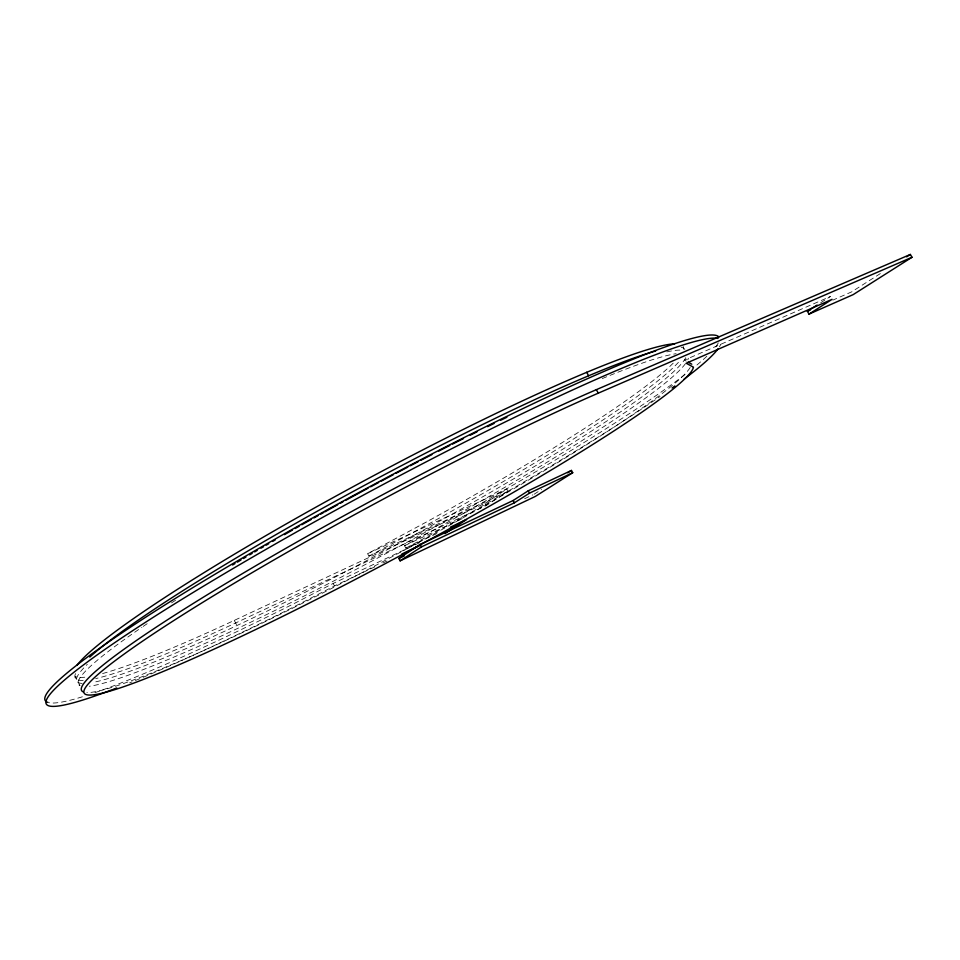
<?xml version="1.0" encoding="UTF-8"?>
<svg xmlns="http://www.w3.org/2000/svg" width="960" height="960" viewBox="0 0 960 960"><rect width="100%" height="100%" fill="white"/><g stroke="black" fill="none" stroke-linecap="round" stroke-linejoin="round"><path stroke-width="0.72" stroke-dasharray="4.8 3.6" d="M102.576 673.548A346.164 33.024 -28.3 0 0 234.264 620.4L485.04 503.292L506.856 489L508.116 491.292L486.276 505.548L235.632 622.98A346.224 32.328 -28.3 0 1 95.664 678.588M820.74 302.724L830.448 296.484L684.48 360.108L686.904 361.464M534.096 494.244L541.572 489.48M880.356 273.576L851.58 291.9L832.836 300.132M436.884 533.532L405.84 548.16L404.52 545.712L433.56 530.052A382.668 34.332 -28.3 0 0 687.456 372.624M405.84 548.16L434.892 532.488A382.74 33.552 -28.3 0 0 660.048 396.48M508.116 491.292L368.94 556.188L367.608 553.692L426.096 522.18A346.164 33.024 -28.3 0 0 674.148 362.208M368.94 556.188L427.44 524.652A346.224 32.328 -28.3 0 0 680.4 360.012M419.412 542.784L333.144 583.464L293.004 604.128A382.668 34.332 -28.3 0 1 92.04 693.648M374.88 566.808L334.464 585.936L294.324 606.624A382.74 33.552 -28.3 0 1 129.648 682.86M524.628 498.732L532.74 494.88M382.956 562.98L387 561.072M404.52 545.712L465.288 517.176M367.608 553.692L506.856 489M485.04 503.292L486.276 505.548M333.144 583.464L334.464 585.936M234.264 620.4L237 625.572M76.812 679.464L75.204 676.356A346.164 33.024 -28.3 0 0 86.364 677.028M78.408 682.56L80.016 685.668A346.356 30.936 -28.3 0 1 141.888 627.3M690.168 367.512A346.476 29.544 -28.3 0 1 399.096 552.948A346.476 29.544 -28.3 0 1 86.892 692.616M720.72 344.244A382.74 33.552 -28.3 0 1 719.46 346.752M718.284 342.888A382.668 34.332 -28.3 0 1 714 348.888M706.824 356.28A382.668 34.332 -28.3 0 1 695.304 366.348M82.38 696.78A382.668 34.332 -28.3 0 1 48.828 702.672M688.392 358.188A346.356 30.936 -28.3 0 1 687.828 359.784M685.464 363.624A346.356 30.936 -28.3 0 1 403.032 544.416A346.356 30.936 -28.3 0 1 89.34 686.244M143.208 626.4A346.356 30.936 -28.3 0 1 147.264 623.652M602.268 378.576A346.356 30.936 -28.3 0 1 676.116 353.7M685.728 357.696A346.284 31.632 -28.3 0 1 419.052 532.488A346.284 31.632 -28.3 0 1 93.144 682.392M82.14 683.436A346.284 31.632 -28.3 0 1 87.324 664.344M171.516 602.868A346.284 31.632 -28.3 0 1 176.208 599.856M666.828 351.9A346.284 31.632 -28.3 0 1 682.968 350.364M83.172 680.436A346.224 32.328 -28.3 0 1 76.128 672.372M681.216 347.256A346.224 32.328 -28.3 0 1 684.84 349.536M683.136 346.488A346.164 33.024 -28.3 0 1 683.34 349.188"/><path stroke-width="1.44" d="M398.856 558.456L420.204 544.44L513.156 500.496L528.216 490.812L571.452 470.436L572.712 472.704L535.308 496.44L400.14 560.832L398.856 558.456L404.268 555.888M400.14 560.832L421.512 546.864L514.416 502.8L529.5 493.14L572.712 472.704M444.936 533.652L466.572 519.54L450.372 527.172M83.232 691.884A346.476 29.544 -28.3 0 1 250.884 568.632A346.476 29.544 -28.3 0 1 596.352 389.664L910.368 254.448L912 257.268L853.152 294.636L808.992 314.124L807.396 311.304L817.104 305.064M808.992 314.124L832.08 299.34L686.244 363.252L693.456 367.188A346.536 28.836 -28.3 0 1 305.1 605.196A346.536 28.836 -28.3 0 1 123.012 654.888A346.536 28.836 -28.3 0 1 598.284 393.156L912 257.268M567.72 472.812L571.452 470.436M906.612 256.836L910.368 254.448M401.82 554.052L419.34 545.772M807.396 311.304L810.072 310.128M688.128 362.148L691.776 364.188M586.668 372.252L588.6 375.732M596.352 389.664L598.284 393.156M528.216 490.812L529.5 493.14M513.156 500.496L514.416 502.8M420.204 544.44L421.512 546.864M718.188 348.648A382.74 33.552 -28.3 0 1 684.096 379.128M674.856 385.956A382.74 33.552 -28.3 0 1 672.096 387.96M116.784 687.96A382.74 33.552 -28.3 0 1 113.112 689.364M111.9 689.832A382.74 33.552 -28.3 0 1 257.448 554.304A382.74 33.552 -28.3 0 1 718.044 338.436M48 702.432A382.668 34.332 -28.3 0 1 349.872 497.436A382.668 34.332 -28.3 0 1 718.86 336.924M232.596 564.996A346.284 31.632 -28.3 0 1 234.984 563.568M237.384 562.14A346.284 31.632 -28.3 0 1 241.02 559.968M243.468 558.516A346.284 31.632 -28.3 0 1 245.928 557.064M249.648 554.868A346.284 31.632 -28.3 0 1 252.144 553.392M254.652 551.916A346.284 31.632 -28.3 0 1 257.184 550.428M261 548.196A346.284 31.632 -28.3 0 1 263.556 546.708M266.136 545.208A346.284 31.632 -28.3 0 1 268.716 543.708M272.616 541.44A346.284 31.632 -28.3 0 1 275.232 539.928M284.46 534.624A346.284 31.632 -28.3 0 1 292.44 530.064M295.116 528.54A346.284 31.632 -28.3 0 1 299.148 526.26M301.836 524.736A346.284 31.632 -28.3 0 1 311.28 519.42M313.992 517.896A346.284 31.632 -28.3 0 1 318.048 515.628M320.76 514.116A346.284 31.632 -28.3 0 1 323.472 512.604M324.756 511.896A346.284 31.632 -28.3 0 1 337.704 504.732M340.308 503.292A346.284 31.632 -28.3 0 1 342.924 501.864M345.552 500.424A346.284 31.632 -28.3 0 1 368.04 488.208M370.692 486.78A346.284 31.632 -28.3 0 1 378.66 482.508M381.324 481.092A346.284 31.632 -28.3 0 1 393.252 474.744M395.904 473.352A346.284 31.632 -28.3 0 1 407.748 467.124M410.364 465.756A346.284 31.632 -28.3 0 1 418.164 461.688M420.756 460.344A346.284 31.632 -28.3 0 1 431.844 454.632M438.768 451.08A346.284 31.632 -28.3 0 1 449.808 445.464M452.556 444.072A346.284 31.632 -28.3 0 1 463.488 438.576M470.256 435.192A346.284 31.632 -28.3 0 1 476.976 431.856M487.572 426.636A346.284 31.632 -28.3 0 1 494.1 423.456M500.532 420.336A346.284 31.632 -28.3 0 1 506.868 417.276M89.784 657.084A346.224 32.328 -28.3 0 1 360.3 487.596A346.224 32.328 -28.3 0 1 655.668 351.012M77.076 665.172A346.164 33.024 -28.3 0 1 366.024 479.736A346.164 33.024 -28.3 0 1 674.724 343.812"/></g></svg>
